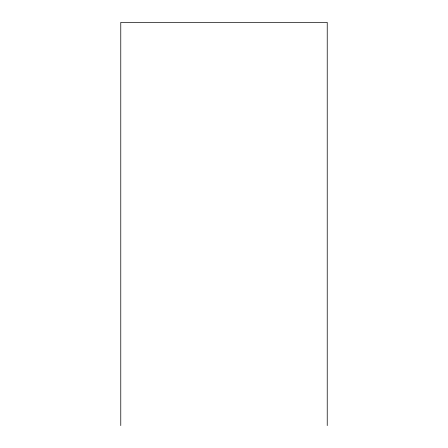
<?xml version="1.0" encoding="UTF-8"?>
<svg xmlns="http://www.w3.org/2000/svg" width="448" height="448" viewBox="0 0 448 448"><rect width="100%" height="100%" fill="white"/><g stroke="black" fill="none" stroke-linecap="round" stroke-linejoin="round"><path stroke-width="0.67" d="M327.23 425.6L327.23 22.4L120.77 22.4L120.77 425.6"/></g></svg>
